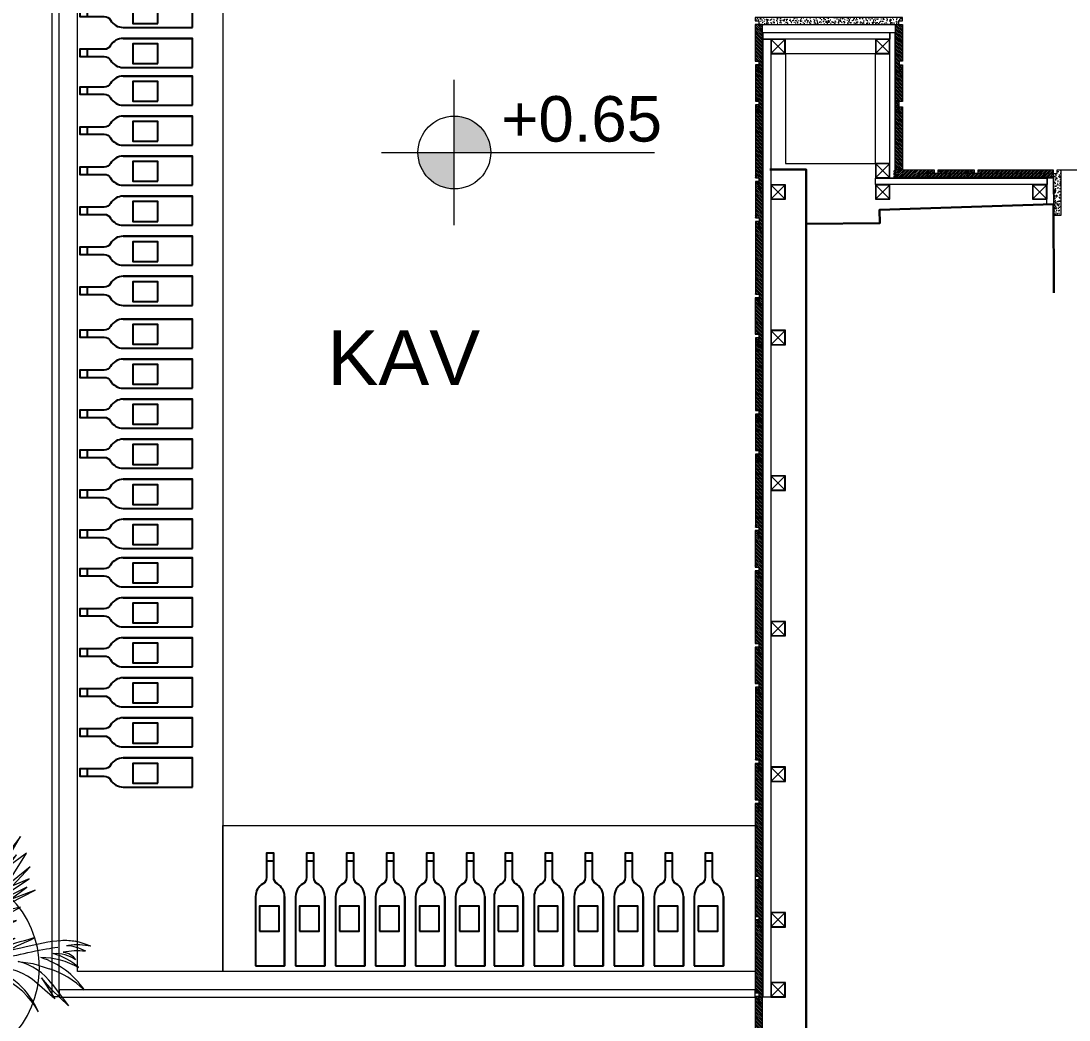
# Model space of a CAD drawing. Header units: centimetres. Extents: x 5488 to 20269, y -31398 to -19684.
# Drawn here: x 7391.8 to 7679.9, y -24615.8 to -24341.2 of the extents above; entities that cross this region are included whole.
import ezdxf
from ezdxf.enums import TextEntityAlignment as Align

# ---------------------------------------------------------------- set-up
doc = ezdxf.new("R2010")
doc.units = ezdxf.units.CM
doc.set_wipeout_variables(frame=1)
doc.linetypes.add('HIDDEN', pattern=[9.525, 6.35, -3.175])
for name, color, linetype, lineweight in [('CRC_plan_kot', 4, 'Continuous', 20), ('CRC_plan_kot_isim', 3, 'Continuous', 20), ('xxx_Auto_DIMENSION_INTERIOR', 33, 'Continuous', 0), ('xxx_Auto_Duvar_Duvar Plan Kesit', 7, 'Continuous', 30), ('xxx_Auto_Element_Dograma Cam', 140, 'Continuous', 9), ('xxx_Auto_Kaplama_Ahşap', 34, 'Continuous', 0), ('xxx_Auto_Kaplama_Ahşap Tarama', 16, 'Continuous', 5), ('xxx_Auto_Kaplama_Mermer', 43, 'Continuous', 13), ('xxx_Auto_Kaplama_Siva Sap', 253, 'Continuous', 13), ('xxx_Auto_Konstruksiyon_Metal', 141, 'Continuous', 0), ('xxx_Auto_Tefris_Silik', 252, 'Continuous', 13), ('xxx_Auto_Tefris_Tefris', 32, 'Continuous', 15), ('xxx_Auto_Yardimci_Yazi', 7, 'Continuous', 9)]:
    doc.layers.add(name, color=color, linetype=linetype, lineweight=lineweight)
doc.layers.add('parke', color=21, linetype='Continuous')
doc.layers.add('wipeout', color=7, linetype='Continuous', true_color=0xffffff)
doc.layers.add('xxx_Auto_Kaplama_Mermer Tarama', color=7, linetype='Continuous', lineweight=0, true_color=0xadadad)
doc.layers.add('xxx_Auto_LANDSCAPE', color=7, linetype='Continuous', lineweight=0, true_color=0x496639)
doc.styles.add('a_Arial-50', font='arial.ttf', dxfattribs={"height": 0.125})
doc.styles.get("Standard").update_dxf_attribs({"font": 'arial.ttf'})

# ---------------------------------------------------------------- blocks, each defined once
blk = doc.blocks.new('level_50')
for points in [[(10, 0, 0.414214), (0, 10), (0, 0)], [(0, 0), (-10, 0, 0.414214), (0, -10)]]:
    blk.add_hatch(color=256).paths.add_polyline_path(points)
for p, q in [((0, 0), (0, 20)), ((-20, 0), (0, 0)), ((0, -20), (0, 0)), ((0, 0), (55, 0))]:
    blk.add_line(p, q)
blk.add_circle((0, 0), 10)
blk = doc.blocks.new('level')
blk.add_blockref('level_50', (0, 0))
at = {"layer": 'xxx_Auto_Yardimci_Yazi', "style": 'a_Arial-50'}
blk.add_attdef('LEVEL', text='', height=12.5, dxfattribs=at).set_placement((35, 3), align=Align.CENTER)
blk = doc.blocks.new('PLAN KOT')
at = {"layer": 'CRC_plan_kot'}
ref = blk.add_blockref('level', (-1213.43, 288.47), dxfattribs=at)
ref.add_attrib('LEVEL', '+0.65', dxfattribs={"layer": 'CRC_plan_kot_isim', "height": 12.5, "style": 'a_Arial-50'}).set_placement((-1178.43, 291.47), align=Align.CENTER)
blk = doc.blocks.new('palm_plan')
at = {"color": 0}
for p, q in [((-46.84, 87.45), (-62.2, 94.74)), ((-62.2, 94.74), (-52.98, 84)), ((-35.71, 74.41), (-52.98, 98.96)), ((-52.98, 98.96), (-46.84, 87.45)), ((-23.8, 73.26), (-39.93, 97.81)), ((-39.93, 97.81), (-36.47, 80.55)), ((-22.27, 78.25), (-29.56, 95.89)), ((-29.56, 95.89), (-23.8, 73.26)), ((-52.98, 84), (-70.26, 86.69)), ((-70.26, 86.69), (-48.38, 79.78)), ((-36.47, 80.55), (-41.85, 90.52)), ((-41.85, 90.52), (-35.71, 74.41)), ((-21.88, 91.67), (-22.27, 78.25)), ((-16.13, 54.85), (-21.88, 91.67)), ((-13.82, 72.11), (-16.89, 87.45)), ((-16.89, 87.45), (-16.13, 54.85)), ((-12.29, 92.06), (-13.82, 72.11)), ((-11.52, 71.73), (-12.29, 92.06)), ((-48.38, 79.78), (-41.85, 74.79)), ((-36.86, 60.22), (-62.58, 77.1)), ((-62.58, 77.1), (-41.47, 57.53)), ((-35.71, 64.82), (-46.07, 75.56)), ((-46.07, 75.56), (-36.86, 60.22)), ((-41.85, 74.79), (-35.71, 64.82)), ((-10.37, 53.31), (-11.52, 71.73)), ((-5.38, 77.1), (-8.83, 60.6)), ((-3.07, 37.59), (-5.38, 77.1)), ((2.3, 70.19), (-1.15, 53.7)), ((2.3, 53.7), (2.3, 70.19)), ((36.16, 67.82), (44.9, 77.21)), ((-41.47, 57.53), (-64.12, 62.14)), ((-64.12, 62.14), (-49.14, 53.7)), ((-1.92, 65.97), (-3.07, 37.59)), ((-1.15, 53.7), (-1.92, 65.97)), ((30.3, 58.6), (36.16, 67.82)), ((-8.83, 60.6), (-10.37, 53.31)), ((-30.97, 42.55), (-66.37, 52.44)), ((-66.37, 52.44), (-42.77, 48.25)), ((-42.77, 48.25), (-54.95, 53.58)), ((-54.95, 53.58), (-46.58, 53.2)), ((-46.58, 53.2), (-50, 53.96)), ((5.38, 34.9), (2.3, 53.7)), ((-29.07, 40.27), (-58.37, 45.97)), ((-58.37, 45.97), (-30.97, 42.55)), ((-27.93, 38.75), (-50, 41.03)), ((-50, 41.03), (-29.07, 40.27)), ((-89.18, 34.03), (-98.39, 35.56)), ((-98.39, 35.56), (-83.04, 29.43)), ((-72.29, 25.59), (-89.18, 34.03)), ((-48.49, 14.09), (-69.22, 33.26)), ((-69.22, 33.26), (-58.47, 18.69)), ((-18.55, 31.73), (-49.26, 31.73)), ((-49.26, 31.73), (-17.01, 28.66)), ((-35.92, 38.37), (-22.6, 36.85)), ((-35.44, 37.1), (-18.55, 31.73)), ((-22.6, 36.85), (-27.93, 38.75)), ((13.05, 18.41), (5.38, 34.9)), ((-80.73, 22.52), (-102.23, 28.66)), ((-102.23, 28.66), (-93.02, 21.76)), ((-77.66, 24.82), (-88.41, 28.66)), ((-88.41, 28.66), (-80.73, 22.52)), ((-83.04, 29.43), (-77.66, 24.82)), ((-58.47, 18.69), (-72.29, 25.59)), ((-17.01, 28.66), (-40.81, 26.36)), ((-40.81, 26.36), (-18.36, 17.24)), ((-106.07, 19.45), (-116.82, 7.18)), ((-116.82, 7.18), (-105.3, 15.62)), ((-112.21, 5.65), (-89.95, 17.92)), ((-96.86, 16.39), (-112.21, 5.65)), ((-93.02, 21.76), (-111.44, 19.45)), ((-111.44, 19.45), (-106.07, 19.45)), ((-105.3, 15.62), (-96.86, 16.39)), ((-81.5, 17.15), (-100.69, 4.88)), ((-89.95, 17.92), (-97.62, 11.78)), ((-97.62, 11.78), (-81.5, 17.15)), ((-35.44, 10.25), (-53.09, 22.52)), ((-53.09, 22.52), (-48.49, 14.09)), ((-26.99, 5.65), (-37.74, 18.69)), ((-37.74, 18.69), (-35.44, 10.25)), ((-100.69, 4.88), (-86.11, 12.55)), ((-65.38, 13.32), (-86.88, 4.88)), ((-86.88, 4.88), (-71.52, 7.95)), ((-86.11, 12.55), (-73.06, 14.85)), ((-56.17, 8.72), (-73.82, 6.42)), ((-73.06, 14.85), (-65.38, 13.32)), ((-71.52, 7.95), (-56.17, 8.72)), ((-17.78, 4.11), (-30.83, 14.85)), ((-30.83, 14.85), (-26.99, 5.65)), ((-80.73, 0.28), (-96.86, -6.62)), ((-73.82, 6.42), (-93.78, -1.25)), ((-93.78, -1.25), (-79.97, 3.35)), ((-63.84, 3.35), (-80.73, 0.28)), ((-79.97, 3.35), (-66.91, 4.11)), ((-66.91, 4.11), (-51.56, 5.65)), ((-42.35, 4.11), (-63.84, 3.35)), ((-51.56, 5.65), (-42.35, 4.11)), ((-96.86, -6.62), (-73.82, -2.79)), ((-50.79, -4.32), (-74.59, -8.16)), ((-74.59, -8.16), (-46.95, -7.39)), ((-73.82, -2.79), (-46.95, -1.25)), ((-29.29, -3.56), (-50.79, -4.32)), ((-46.95, -1.25), (-29.29, -3.56)), ((-46.95, -7.39), (-33.9, -11.23)), ((-27.71, -13.75), (-57.7, -16.59)), ((-33.9, -11.23), (-27.71, -13.75)), ((29.25, -13.53), (45.37, -18.59)), ((29.25, -13.53), (40.16, -14.9)), ((40.16, -14.9), (35.5, -12.77)), ((35.5, -12.77), (62.01, -21.59)), ((-44.65, -17.36), (-78.43, -18.13)), ((-78.43, -18.13), (-53.09, -21.2)), ((-53.09, -21.2), (-76.13, -21.2)), ((-76.13, -21.2), (-68.45, -25.03)), ((-59.24, -35), (-46.18, -21.96)), ((-57.7, -16.59), (-44.65, -17.36)), ((-46.18, -21.96), (-54.63, -31.17)), ((-53.86, -35), (-36.2, -20.43)), ((-31.6, -18.9), (-40.04, -26.57)), ((-36.2, -20.43), (-31.6, -18.9)), ((-30.11, -27.61), (-12.86, -19.5)), ((45.37, -18.59), (35.57, -20.41)), ((35.57, -20.41), (52.36, -22.28)), ((52.36, -22.28), (44.04, -24.96)), ((62.01, -21.59), (53.08, -16.94)), ((53.08, -16.94), (79.49, -27.71)), ((79.49, -27.71), (70.84, -20.24)), ((70.84, -20.24), (93.51, -34.47)), ((129.23, -23.51), (107.01, -21.95)), ((-80.73, -29.63), (-102.23, -29.63)), ((-102.23, -29.63), (-89.18, -31.93)), ((-76.13, -28.1), (-90.71, -25.03)), ((-90.71, -25.03), (-80.73, -29.63)), ((-68.45, -25.03), (-82.27, -23.5)), ((-82.27, -23.5), (-76.13, -28.1)), ((-75.36, -44.21), (-67.68, -28.1)), ((-60, -25.8), (-70.75, -55.71)), ((-67.68, -28.1), (-60, -25.8)), ((-60, -31.17), (-52.33, -25.03)), ((-52.33, -25.03), (-59.24, -35)), ((-40.04, -26.57), (-44.65, -37.3)), ((-44.65, -37.3), (-30.11, -27.61)), ((25.22, -35.42), (20.93, -26.32)), ((40.7, -40.9), (29.12, -27.37)), ((29.12, -27.37), (40.23, -45.79)), ((44.04, -24.96), (63.97, -33.04)), ((93.51, -34.47), (82.18, -27.35)), ((93.51, -34.47), (87.39, -26.64)), ((87.39, -26.64), (109.62, -33.92)), ((109.62, -33.92), (102.15, -28.72)), ((102.15, -28.72), (126.11, -29.76)), ((116.39, -26.98), (129.23, -23.51)), ((126.11, -29.76), (116.39, -26.98)), ((-89.18, -31.93), (-105.3, -35)), ((-105.3, -35), (-86.88, -35)), ((-86.88, -35), (-103.77, -39.6)), ((-91.48, -44.21), (-82.27, -36.54)), ((-90.71, -54.94), (-73.06, -32.7)), ((-82.27, -36.54), (-90.71, -54.94)), ((-73.06, -32.7), (-75.36, -44.21)), ((-70.75, -55.71), (-60, -31.17)), ((-54.63, -31.17), (-62.31, -45.74)), ((-62.31, -45.74), (-53.86, -35)), ((33.49, -43.95), (25.22, -35.42)), ((49, -40.98), (42.68, -34.1)), ((42.68, -34.1), (53.79, -52.52)), ((63.97, -33.04), (54.38, -33.8)), ((54.38, -33.8), (81.77, -40.67)), ((-93.02, -40.37), (-106.07, -51.11)), ((-106.07, -51.11), (-97.62, -44.21)), ((-103.77, -39.6), (-93.02, -40.37)), ((-97.62, -44.21), (-101.46, -59.55)), ((-101.46, -59.55), (-91.48, -44.21)), ((50.03, -67.81), (33.49, -43.95)), ((40.23, -45.79), (50.03, -67.81)), ((54.11, -64.23), (40.7, -40.9)), ((56.11, -54.67), (49, -40.98)), ((61.84, -56.44), (54.09, -43.16)), ((54.09, -43.16), (61.81, -59.2)), ((81.77, -40.67), (63.69, -39.64)), ((63.69, -39.64), (77.03, -47.43)), ((53.79, -52.52), (60.45, -68.34)), ((62.98, -48.36), (67.67, -70.97)), ((77.03, -47.43), (93.33, -56.96)), ((86.12, -54.34), (79.33, -52.35)), ((79.33, -52.35), (88.41, -59.26)), ((-21.11, -57.48), (-24, -68.02)), ((62.6, -66.02), (56.11, -54.67)), ((61.81, -59.2), (66.31, -80.11)), ((67.67, -70.97), (61.84, -56.44)), ((79.32, -76.19), (75, -59.76)), ((75, -59.76), (75.22, -82.54)), ((88.41, -59.26), (79.08, -56.18)), ((79.08, -56.18), (95.97, -70.83)), ((99.65, -63.84), (86.12, -54.34)), ((93.33, -56.96), (99.65, -63.84)), ((-24, -68.02), (-25.08, -80.8)), ((63.49, -85.62), (54.11, -64.23)), ((60.45, -68.34), (63.49, -85.62)), ((66.31, -80.11), (62.6, -66.02)), ((80.26, -66.41), (79.32, -76.19)), ((82.16, -91.76), (80.26, -66.41)), ((95.97, -70.83), (85.15, -66.89)), ((85.15, -66.89), (93.3, -83.57)), ((82.76, -73.04), (82.16, -91.76)), ((86.73, -80.53), (82.76, -73.04)), ((95.03, -95.31), (86.73, -80.53)), ((93.3, -83.57), (90.36, -79.07)), ((90.36, -79.07), (95.03, -95.31))]:
    blk.add_line(p, q, dxfattribs=at)
for points in [[(56.14, 74.49), (75.63, 78.86), (59.72, 72.5), (48.59, 69.33), (66.88, 71.71), (46.6, 62.55)], [(-15.51, -87.3), (-5.65, -104.67), (-11.63, -88.62), (-16.76, -78.24), (-6.23, -93.38), (-13.08, -72.21)]]:
    blk.add_lwpolyline(points, dxfattribs=at)
for centre, radius, start, end in [((99.17, 53.3), 81.81, 133.81944, 142.41499), ((82.98, 82.64), 50.1, 143.6631, 162.87038), ((64.92, 79.92), 34.25, 126.95285, 151.86942), ((90.53, 79.14), 53.98, 149.04253, 166.44838), ((85.76, 51.52), 56.24, 125.181, 155.21391), ((80.37, 33.28), 61.93, 99.57062, 137.52091), ((69.12, 57.69), 42.79, 111.98001, 140.92778), ((59.95, 75.91), 25.52, 120.68228, 159.65167), ((49.47, 85.09), 13.11, 100.6314, 149.19483), ((92.71, 33.32), 65.05, 110.59419, 137.49724), ((64.52, 31.9), 43.41, 101.12715, 142.03804), ((69.91, 20.84), 47.78, 119.2037, 159.35603), ((73.53, 0.03), 56.68, 93.0923, 169.43104), ((68.76, -2.86), 59.51, 88.35274, 137.05741), ((75.71, -19.74), 64.86, 117.24824, 152.69594), ((85.89, -24.6), 66.7, 117.57029, 159.02957), ((77.24, -30.93), 69.13, 108.74819, 132.00795), ((71.95, 0.37), 45.64, 124.63013, 152.18172), ((75.42, -36.07), 62.46, 106.29112, 146.55726), ((89.12, -20.29), 54.1, 125.24331, 156.33285), ((77.98, -118.6), 124.94, 80.11436, 108.49853), ((90.77, -108.29), 112.52, 85.42798, 116.71611), ((51.32, -50.14), 56.68, 142.79498, 219.13373), ((67.42, -38.46), 64.86, 159.53008, 194.97778), ((72.58, -45.48), 60.92, 158.59015, 193.41286), ((103.98, -38.38), 89.4, 170.25724, 202.88355), ((97.56, -54.6), 78.17, 162.32522, 193.71765), ((50, -49.19), 45.64, 160.04431, 187.5959), ((76.73, -32.07), 69.13, 180.21807, 203.47783), ((33.47, -61.44), 47.78, 152.87, 193.02233), ((50.25, -44.67), 59.51, 175.16861, 223.87329), ((21.66, -64.88), 43.41, 170.18799, 211.09887), ((21.4, -93.79), 56.24, 157.01211, 187.04502), ((54.53, -75.84), 85, 177.29514, 209.19575), ((-14, -91.07), 25.52, 152.57436, 191.54374), ((5.65, -85.62), 42.79, 171.29824, 200.24601), ((62.27, -86.14), 87.67, 176.46895, 200.82085), ((-1.59, -113.58), 52.23, 149.5519, 178.13356), ((200.52, -129.14), 254.9, 171.27038, 176.11868), ((2.24, -101.23), 50.49, 162.36513, 184.77305), ((-5.72, -110.21), 42.63, 144.61489, 173.56583), ((-27.84, -89.48), 13.11, 163.0312, 211.59462)]:
    blk.add_arc(centre, radius, start, end, dxfattribs=at)
for points in [[(12.54, 18.56), (11.25, 47.52), (13.83, 63.6), (13.83, 42.37), (19.63, 77.12), (19.63, 57.81), (29.29, 93.85), (34.44, 103.5)], [(0, 0), (-12.02, 33.89), (-30.06, 66.92), (-46.37, 85.36)], [(7.87, 1.31), (18.64, 33.22), (25.57, 59.75), (30.57, 81.66), (32.88, 89.74)], [(-12.4, -3.56), (-63.08, 16.39), (-82.27, 19.45), (-106.07, 17.92)], [(-17.78, 4.11), (-22.26, 12.87), (-31.96, 20.07), (-37.05, 21.73), (-25.27, 19.36), (-18.36, 17.24)], [(40.19, -7.78), (65.46, -5.69), (81.71, -4.5), (61.04, -9.39), (96.2, -7.03), (77.41, -11.47), (114.7, -12.58), (129.93, -18.14)], [(-8.57, -13.53), (-60.77, -24.26), (-91.48, -39.6), (-102.23, -48.04)], [(19.89, -13.23), (64.29, -44.75), (77.35, -59.14), (89.08, -79.91)], [(-11.67, -17.51), (-25.7, -35.93), (-35.89, -48.65), (-20.16, -34.38), (-42, -62.03), (-27.7, -49.05), (-47.89, -80.43), (-51.58, -90.73)], [(107.01, -21.95), (113.96, -17.96), (129.93, -18.14)], [(62.98, -48.36), (67.38, -55.92), (72.6, -68.22), (75.22, -82.54)]]:
    blk.add_spline(points, degree=3, dxfattribs=at)
blk = doc.blocks.new('A$C21533CF2')
blk.add_wipeout([(74.13, 39.49), (75.2, 40.42), (76.21, 41.4), (77.18, 42.44), (78.09, 43.52), (78.94, 44.65), (79.73, 45.82), (80.45, 47.03), (81.12, 48.28), (81.71, 49.57), (82.24, 50.88), (82.7, 52.21), (83.09, 53.57), (83.41, 54.95), (83.65, 56.34), (83.82, 57.75), (83.92, 59.16), (83.94, 60.57), (83.89, 61.99), (83.77, 63.39), (83.57, 64.79), (83.3, 66.18), (82.96, 67.55), (82.54, 68.91), (82.06, 70.23), (81.5, 71.54), (80.88, 72.81), (80.2, 74.04), (79.45, 75.24), (78.63, 76.4), (77.76, 77.51), (76.83, 78.58), (75.85, 79.6), (74.82, 80.56), (73.73, 81.47), (72.6, 82.32), (71.43, 83.11), (70.22, 83.83), (68.97, 84.5), (67.69, 85.09), (66.37, 85.62), (65.04, 86.08), (63.68, 86.47), (62.3, 86.79), (60.91, 87.03), (59.5, 87.2), (58.09, 87.3), (56.68, 87.32), (55.27, 87.27), (53.86, 87.15), (52.46, 86.95), (51.07, 86.68), (49.7, 86.34), (48.35, 85.92), (47.02, 85.44), (45.72, 84.89), (44.45, 84.26), (43.21, 83.58), (42.01, 82.83), (40.85, 82.02), (39.74, 81.14), (38.67, 80.22), (37.66, 79.23), (36.69, 78.2), (35.78, 77.11), (34.93, 75.98), (34.14, 74.81), (33.42, 73.6), (32.75, 72.35), (32.16, 71.07), (31.63, 69.76), (31.17, 68.42), (30.78, 67.06), (30.46, 65.68), (30.22, 64.29), (30.05, 62.89), (29.95, 61.47), (29.93, 60.06), (29.98, 58.65), (30.1, 57.24), (30.3, 55.84), (30.57, 54.45), (30.91, 53.08), (31.33, 51.73), (31.81, 50.4), (32.37, 49.1), (32.99, 47.83), (33.67, 46.59), (34.42, 45.39), (35.24, 44.23), (36.11, 43.12), (37.04, 42.05), (38.02, 41.04), (39.05, 40.07), (40.14, 39.17), (41.27, 38.32), (42.44, 37.53), (43.65, 36.8), (44.9, 36.14), (46.18, 35.54), (47.5, 35.01), (48.83, 34.55), (50.19, 34.16), (51.57, 33.85), (52.96, 33.6), (54.37, 33.43), (55.78, 33.33), (57.19, 33.31), (58.6, 33.36), (60.01, 33.48), (61.41, 33.68), (62.8, 33.95), (64.17, 34.3), (65.52, 34.71), (66.85, 35.19), (68.15, 35.75), (69.42, 36.37), (70.66, 37.06), (71.86, 37.81), (73.02, 38.62)]).dxf.layer = 'wipeout'
at = {"layer": 'xxx_Auto_Tefris_Tefris'}
blk.add_circle((56.93, 60.32), 27, dxfattribs=at)
at = {"layer": 'xxx_Auto_LANDSCAPE', "xscale": -0.364783083416274, "yscale": 0.364783083416274, "zscale": 0.3647830834162722, "rotation": 328.9633282841189}
blk.add_blockref('palm_plan', (59.41, 57.23), dxfattribs=at)
blk = doc.blocks.new('A$C58e97340')
at = {"layer": 'parke', "ltscale": 15}
for p, q in [((-1, -28.87), (1, -28.87)), ((10, -28.87), (12, -28.87)), ((21, -28.87), (23, -28.87)), ((32, -28.87), (34, -28.87)), ((43, -28.87), (45, -28.87)), ((54, -28.87), (56, -28.87))]:
    blk.add_line(p, q, dxfattribs=at)
for points in [[(-4, 0), (4, 0), (4, -19.06), (4, 0), (4, -19.06, -0.267949), (2, -22.53, 0.267949), (1, -24.26), (1, -31), (-1, -31), (-1, -24.26, 0.267949), (-2, -22.53, -0.267949), (-4, -19.06)], [(7, 0), (15, 0), (15, -19.06), (15, 0), (15, -19.06, -0.267949), (13, -22.53, 0.267949), (12, -24.26), (12, -31), (10, -31), (10, -24.26, 0.267949), (9, -22.53, -0.267949), (7, -19.06)], [(18, 0), (26, 0), (26, -19.06), (26, 0), (26, -19.06, -0.267949), (24, -22.53, 0.267949), (23, -24.26), (23, -31), (21, -31), (21, -24.26, 0.267949), (20, -22.53, -0.267949), (18, -19.06)], [(29, 0), (37, 0), (37, -19.06), (37, 0), (37, -19.06, -0.267949), (35, -22.53, 0.267949), (34, -24.26), (34, -31), (32, -31), (32, -24.26, 0.267949), (31, -22.53, -0.267949), (29, -19.06)], [(40, 0), (48, 0), (48, -19.06), (48, 0), (48, -19.06, -0.267949), (46, -22.53, 0.267949), (45, -24.26), (45, -31), (43, -31), (43, -24.26, 0.267949), (42, -22.53, -0.267949), (40, -19.06)], [(51, 0), (59, 0), (59, -19.06), (59, 0), (59, -19.06, -0.267949), (57, -22.53, 0.267949), (56, -24.26), (56, -31), (54, -31), (54, -24.26, 0.267949), (53, -22.53, -0.267949), (51, -19.06)]]:
    blk.add_lwpolyline(points, format="xyb", close=True, dxfattribs=at)
for points in [[(-2.91, -9.53), (2.5, -9.53), (2.5, -16.45), (-2.91, -16.45)], [(8.09, -9.53), (13.5, -9.53), (13.5, -16.45), (8.09, -16.45)], [(19.09, -9.53), (24.5, -9.53), (24.5, -16.45), (19.09, -16.45)], [(30.09, -9.53), (35.5, -9.53), (35.5, -16.45), (30.09, -16.45)], [(41.09, -9.53), (46.5, -9.53), (46.5, -16.45), (41.09, -16.45)], [(52.09, -9.53), (57.5, -9.53), (57.5, -16.45), (52.09, -16.45)]]:
    blk.add_lwpolyline(points, close=True, dxfattribs=at)
blk = doc.blocks.new('A$Cb3d25d0a')
at = {"layer": 'xxx_Auto_Konstruksiyon_Metal', "lineweight": 20}
h = blk.add_hatch(color=256, dxfattribs=at)
h.dxf.hatch_style = 1
h.paths.add_polyline_path([(2, 2), (2, -2), (-2, -2), (-2, 2)])
h.paths.add_polyline_path([(1.88, 1.88), (-1.88, 1.88), (-1.88, -1.88), (1.88, -1.88)], flags=16)
for points in [[(2, -2), (2, 2), (-2, 2), (-2, -2)], [(1.88, -1.88), (1.88, 1.88), (-1.88, 1.88), (-1.88, -1.88)]]:
    blk.add_lwpolyline(points, close=True, dxfattribs=at)
for points in [[(1.88, -1.88), (-1.88, 1.88)], [(1.88, 1.88), (-1.88, -1.88)]]:
    blk.add_lwpolyline(points, dxfattribs=at)
blk = doc.blocks.new('*U111')
at = {"layer": 'xxx_Auto_Konstruksiyon_Metal', "color": 0, "rotation": 180}
blk.add_blockref('A$Cb3d25d0a', (0, 0), dxfattribs=at)
blk = doc.blocks.new('*U112')
at = {"layer": 'xxx_Auto_Kaplama_Ahşap', "color": 0, "linetype": 'ByBlock', "lineweight": -2, "transparency": 16777216}
blk.add_blockref('*U111', (0, 0), dxfattribs=at)
blk = doc.blocks.new('*U113')
at = {"layer": 'xxx_Auto_Konstruksiyon_Metal', "color": 0, "rotation": 180}
blk.add_blockref('A$Cb3d25d0a', (0, 0), dxfattribs=at)
blk = doc.blocks.new('*U114')
at = {"layer": 'xxx_Auto_Kaplama_Ahşap', "color": 0, "linetype": 'ByBlock', "lineweight": -2, "transparency": 16777216}
blk.add_blockref('*U113', (0, 0), dxfattribs=at)
blk = doc.blocks.new('*U115')
at = {"layer": 'xxx_Auto_Konstruksiyon_Metal', "color": 0, "rotation": 180}
blk.add_blockref('A$Cb3d25d0a', (0, 0), dxfattribs=at)
blk = doc.blocks.new('*U116')
at = {"layer": 'xxx_Auto_Kaplama_Ahşap', "color": 0, "linetype": 'ByBlock', "lineweight": -2, "transparency": 16777216}
blk.add_blockref('*U115', (0, 0), dxfattribs=at)
blk = doc.blocks.new('*U117')
at = {"layer": 'xxx_Auto_Konstruksiyon_Metal', "color": 0, "rotation": 180}
blk.add_blockref('A$Cb3d25d0a', (0, 0), dxfattribs=at)
blk = doc.blocks.new('*U118')
at = {"layer": 'xxx_Auto_Kaplama_Ahşap', "color": 0, "linetype": 'ByBlock', "lineweight": -2, "transparency": 16777216}
blk.add_blockref('*U117', (0, 0), dxfattribs=at)

msp = doc.modelspace()

# ---------------------------------------------------------------- hatches: boundary and pattern name
at = {"layer": 'xxx_Auto_Kaplama_Ahşap Tarama', "true_color": 0xcba65d}
h = msp.add_hatch(dxfattribs=at)
h.set_pattern_fill('JIS_WOOD', color=43, scale=0.5, angle=90)
h.set_pattern_definition([(135, (-15087.38923, -30338.10454), (-0.2499999996, -0.2499999996), [])])
h.paths.add_polyline_path([(7594.64, -24352.3), (7594.64, -24355.3), (7595.64, -24355.3), (7595.64, -24354.98), (7595.63, -24342.23), (7593.63, -24342.23), (7593.64, -24352.3)])
h = msp.add_hatch(dxfattribs=at)
h.set_pattern_fill('JIS_WOOD', color=43, scale=0.5, angle=90)
h.set_pattern_definition([(135, (-15048.89094, -30338.13014), (-0.2499999996, -0.2499999996), [])])
h.paths.add_polyline_path([(7633.14, -24352.32), (7633.14, -24355.32), (7632.14, -24355.32), (7632.14, -24355.01), (7632.16, -24342.23), (7634.11, -24342.23), (7634.14, -24352.32)])
h = msp.add_hatch(dxfattribs=at)
h.set_pattern_fill('JIS_WOOD', color=43, scale=0.5, angle=90)
h.set_pattern_definition([(135, (-15087.50773, -30349.1021), (-0.2499999996, -0.2499999996), [])])
h.paths.add_polyline_path([(7594.65, -24363.3), (7594.65, -24366.3), (7595.65, -24366.3), (7595.65, -24365.98), (7595.65, -24355.3), (7594.55, -24355.3), (7594.55, -24353.3), (7593.65, -24353.3), (7593.65, -24363.3)])
h = msp.add_hatch(dxfattribs=at)
h.set_pattern_fill('JIS_WOOD', color=43, scale=0.5, angle=90)
h.set_pattern_definition([(135, (-15049.00944, -30349.1277), (-0.2499999996, -0.2499999996), [])])
h.paths.add_polyline_path([(7633.13, -24363.32), (7633.13, -24366.32), (7632.13, -24366.32), (7632.13, -24366), (7632.13, -24355.32), (7633.23, -24355.32), (7633.23, -24353.32), (7634.13, -24353.32), (7634.13, -24363.32)])
h = msp.add_hatch(dxfattribs=at)
h.set_pattern_fill('JIS_WOOD', color=43, scale=0.5, angle=90)
h.set_pattern_definition([(135, (-15087.48605, -30328.1025), (-0.2499999996, -0.2499999996), [])])
h.paths.add_polyline_path([(7594.65, -24384.3), (7594.65, -24387.3), (7595.65, -24387.3), (7595.65, -24386.98), (7595.65, -24366.3), (7594.55, -24366.3), (7594.55, -24364.3), (7593.65, -24364.3), (7593.65, -24384.3)])
h = msp.add_hatch(dxfattribs=at)
h.set_pattern_fill('JIS_WOOD', color=43, scale=0.5, angle=90)
h.set_pattern_definition([(135, (-15049.00966, -30393.89608), (-0.2499999996, -0.2499999996), [])])
h.paths.add_polyline_path([(7633.13, -24366.32), (7633.13, -24364.82), (7634.13, -24364.82), (7634.13, -24382.17), (7632.13, -24382.17), (7632.13, -24366.32)])
h = msp.add_hatch(dxfattribs=at)
h.set_pattern_fill('JIS_WOOD', color=43, scale=0.5)
h.set_pattern_definition([(45, (1538.16006, -1697.05817), (-0.2499999996, 0.2499999996), [])])
h.paths.add_polyline_path([(7631.6, -24384.17), (7640.85, -24384.19), (7640.85, -24383.09), (7642.85, -24383.09), (7642.85, -24382.19), (7631.6, -24382.17)])
h = msp.add_hatch(dxfattribs=at)
h.set_pattern_fill('JIS_WOOD', color=43, scale=0.5, angle=180)
h.set_pattern_definition([(225, (13671.4232, -47063.32308), (0.2499999996, -0.2499999996), [])])
h.paths.add_polyline_path([(7643.85, -24383.19), (7640.85, -24383.19), (7640.85, -24384.19), (7641.17, -24384.19), (7651.85, -24384.19), (7651.85, -24383.09), (7653.85, -24383.09), (7653.85, -24382.19), (7643.85, -24382.19)])
h = msp.add_hatch(dxfattribs=at)
h.set_pattern_fill('JIS_WOOD', color=43, scale=0.5, angle=180)
h.set_pattern_definition([(225, (13682.42074, -47063.3484), (0.2499999996, -0.2499999996), [])])
h.paths.add_polyline_path([(7654.85, -24383.19), (7651.85, -24383.19), (7651.85, -24384.19), (7652.17, -24384.19), (7675.6, -24384.19), (7675.6, -24382.19), (7654.85, -24382.19)])
h = msp.add_hatch(dxfattribs=at)
h.set_pattern_fill('JIS_WOOD', color=43, scale=0.5, angle=90)
h.set_pattern_definition([(135, (-15087.46543, -30445.0935), (-0.2499999996, -0.2499999996), [])])
h.paths.add_polyline_path([(7594.67, -24395.29), (7594.67, -24398.29), (7595.67, -24398.29), (7595.67, -24397.97), (7595.67, -24387.3), (7594.57, -24387.3), (7594.57, -24385.3), (7593.67, -24385.3), (7593.67, -24395.29)])
h = msp.add_hatch(dxfattribs=at)
h.set_pattern_fill('JIS_WOOD', color=43, scale=0.5, angle=90)
h.set_pattern_definition([(135, (-15087.46425, -30424.0939), (-0.2499999996, -0.2499999996), [])])
h.paths.add_polyline_path([(7594.67, -24416.29), (7594.67, -24419.29), (7595.67, -24419.29), (7595.67, -24418.97), (7595.67, -24398.29), (7594.57, -24398.29), (7594.57, -24396.29), (7593.67, -24396.29), (7593.67, -24416.29)])
h = msp.add_hatch(dxfattribs=at)
h.set_pattern_fill('JIS_WOOD', color=43, scale=0.5, angle=90)
h.set_pattern_definition([(135, (-15087.48723, -30413.09637), (-0.2499999996, -0.2499999996), [])])
h.paths.add_polyline_path([(7594.65, -24427.29), (7594.65, -24430.29), (7595.65, -24430.29), (7595.65, -24429.97), (7595.65, -24419.29), (7594.55, -24419.29), (7594.55, -24417.29), (7593.64, -24417.29), (7593.64, -24427.29)])
h = msp.add_hatch(dxfattribs=at)
h.set_pattern_fill('JIS_WOOD', color=43, scale=0.5, angle=90)
h.set_pattern_definition([(135, (-15087.48605, -30392.0968), (-0.2499999996, -0.2499999996), [])])
h.paths.add_polyline_path([(7594.65, -24448.29), (7594.65, -24451.29), (7595.65, -24451.29), (7595.65, -24450.97), (7595.65, -24430.29), (7594.55, -24430.29), (7594.55, -24428.29), (7593.65, -24428.29), (7593.65, -24448.29)])
h = msp.add_hatch(dxfattribs=at)
h.set_pattern_fill('JIS_WOOD', color=43, scale=0.5, angle=90)
h.set_pattern_definition([(135, (-15087.48314, -30509.08777), (-0.2499999996, -0.2499999996), [])])
h.paths.add_polyline_path([(7594.65, -24459.29), (7594.65, -24462.29), (7595.65, -24462.29), (7595.65, -24461.97), (7595.65, -24451.29), (7594.55, -24451.29), (7594.55, -24449.29), (7593.65, -24449.29), (7593.65, -24459.29)])
h = msp.add_hatch(dxfattribs=at)
h.set_pattern_fill('JIS_WOOD', color=43, scale=0.5, angle=90)
h.set_pattern_definition([(135, (-15087.48196, -30488.08818), (-0.2499999996, -0.2499999996), [])])
h.paths.add_polyline_path([(7594.65, -24480.29), (7594.65, -24483.29), (7595.66, -24483.29), (7595.66, -24482.97), (7595.66, -24462.29), (7594.55, -24462.29), (7594.55, -24460.29), (7593.65, -24460.29), (7593.65, -24480.29)])
h = msp.add_hatch(dxfattribs=at)
h.set_pattern_fill('JIS_WOOD', color=43, scale=0.5, angle=90)
h.set_pattern_definition([(135, (-15087.50494, -30477.09064), (-0.2499999996, -0.2499999996), [])])
h.paths.add_polyline_path([(7594.63, -24491.29), (7594.63, -24494.29), (7595.63, -24494.29), (7595.63, -24493.97), (7595.63, -24483.29), (7594.53, -24483.29), (7594.53, -24481.29), (7593.63, -24481.29), (7593.63, -24491.29)])
h = msp.add_hatch(dxfattribs=at)
h.set_pattern_fill('JIS_WOOD', color=43, scale=0.5, angle=90)
h.set_pattern_definition([(135, (-15087.5083, -30456.09105), (-0.2499999996, -0.2499999996), [])])
h.paths.add_polyline_path([(7594.63, -24512.29), (7594.63, -24515.28), (7595.63, -24515.28), (7595.63, -24514.97), (7595.63, -24494.29), (7594.53, -24494.28), (7594.53, -24492.29), (7593.63, -24492.29), (7593.63, -24512.29)])
h = msp.add_hatch(dxfattribs=at)
h.set_pattern_fill('JIS_WOOD', color=43, scale=0.5, angle=90)
h.set_pattern_definition([(135, (-15087.48766, -30573.08203), (-0.2499999996, -0.2499999996), [])])
h.paths.add_polyline_path([(7594.65, -24523.28), (7594.65, -24526.28), (7595.65, -24526.28), (7595.65, -24525.96), (7595.65, -24515.28), (7594.55, -24515.28), (7594.55, -24513.28), (7593.64, -24513.28), (7593.64, -24523.28)])
h = msp.add_hatch(dxfattribs=at)
h.set_pattern_fill('JIS_WOOD', color=43, scale=0.5, angle=90)
h.set_pattern_definition([(135, (-15087.4865, -30552.08245), (-0.2499999996, -0.2499999996), [])])
h.paths.add_polyline_path([(7594.65, -24544.28), (7594.65, -24547.28), (7595.65, -24547.28), (7595.65, -24546.96), (7595.65, -24526.28), (7594.55, -24526.28), (7594.55, -24524.28), (7593.65, -24524.28), (7593.65, -24544.28)])
h = msp.add_hatch(dxfattribs=at)
h.set_pattern_fill('JIS_WOOD', color=43, scale=0.5, angle=90)
h.set_pattern_definition([(135, (-15087.50947, -30541.0849), (-0.2499999996, -0.2499999996), [])])
h.paths.add_polyline_path([(7594.62, -24555.28), (7594.62, -24558.28), (7595.63, -24558.28), (7595.63, -24557.96), (7595.63, -24547.28), (7594.52, -24547.28), (7594.52, -24545.28), (7593.62, -24545.28), (7593.62, -24555.28)])
h = msp.add_hatch(dxfattribs=at)
h.set_pattern_fill('JIS_WOOD', color=43, scale=0.5, angle=90)
h.set_pattern_definition([(135, (-15087.5083, -30520.08532), (-0.2499999996, -0.2499999996), [])])
h.paths.add_polyline_path([(7594.63, -24576.28), (7594.63, -24579.28), (7595.63, -24579.28), (7595.63, -24578.96), (7595.63, -24558.28), (7594.53, -24558.28), (7594.53, -24556.28), (7593.63, -24556.28), (7593.63, -24576.28)])
h = msp.add_hatch(dxfattribs=at)
h.set_pattern_fill('JIS_WOOD', color=43, scale=0.5, angle=90)
h.set_pattern_definition([(135, (-15087.50538, -30637.0763), (-0.2499999996, -0.2499999996), [])])
h.paths.add_polyline_path([(7594.63, -24587.28), (7594.63, -24590.28), (7595.63, -24590.28), (7595.63, -24589.96), (7595.63, -24579.28), (7594.53, -24579.28), (7594.53, -24577.28), (7593.63, -24577.28), (7593.63, -24587.28)])
h = msp.add_hatch(dxfattribs=at)
h.set_pattern_fill('JIS_WOOD', color=43, scale=0.5, angle=90)
h.set_pattern_definition([(135, (-15087.49845, -30552.08246), (-0.2499999996, -0.2499999996), [])])
h.paths.add_polyline_path([(7594.64, -24608.28), (7594.64, -24611.28), (7595.64, -24611.28), (7595.64, -24610.96), (7595.64, -24590.28), (7594.54, -24590.28), (7594.54, -24588.28), (7593.64, -24588.28), (7593.64, -24608.28)])
h = msp.add_hatch(dxfattribs=at)
h.set_pattern_fill('JIS_WOOD', color=43, scale=0.5, angle=90)
h.set_pattern_definition([(135, (-15087.49554, -30669.07345), (-0.2499999996, -0.2499999996), [])])
h.paths.add_polyline_path([(7594.64, -24619.27), (7594.64, -24622.27), (7595.64, -24622.27), (7595.64, -24621.95), (7595.64, -24611.28), (7594.54, -24611.28), (7594.54, -24609.28), (7593.64, -24609.28), (7593.64, -24619.27)])
at = {"layer": 'xxx_Auto_Kaplama_Mermer Tarama'}
h = msp.add_hatch(dxfattribs=at)
h.set_pattern_fill('AR-CONC', color=241, scale=0.01, angle=90)
h.set_pattern_definition([(140, (-15050.82, -30385.608), (0.15939086, 1.82184669), [0.1905, -2.0955]), (85, (-15050.82, -30385.608), (-1.91056845, -0.35243421), [0.1524, -1.67640584]), (190.451445, (-15050.8068, -30385.4561), (-1.75117752, 1.46941247), [0.16190009, -1.78090245]), (136.1842, (-15051.328, -30385.608), (0.42042328, 2.7107904), [0.28575, -3.14325]), (186.635558, (-15051.293, -30385.382), (-2.47426125, 2.37404134), [0.24285023, -2.67135608]), (81.184151, (-15051.328, -30385.608), (-2.47426125, 2.37404134), [0.22859967, -2.51459732]), (111, (-15051.201, -30385.354), (1.02265198, 1.51614391), [0.1905, -2.0955]), (56, (-15051.201, -30385.354), (-1.84187966, 0.61802028), [0.1524, -1.6764]), (161.451445, (-15051.1158, -30385.2276), (-0.81922769, 2.13416419), [0.16190009, -1.78089938]), (127.5, (-15050.82006, -30385.60796), (-0.845550389, 0.030886033), [0, -1.65608, 0, -1.7018, 0, -1.68275]), (97.5, (-15050.8201, -30385.608), (-1.001805748, 0.668196625), [0, -0.97028, 0, -1.61798, 0, -0.64135]), (57.5, (-15050.82006, -30386.1744), (0.05728744, 1.355905952), [0, -0.635, 0, -1.9812, 0, -2.6289]), (47.5, (-15050.82, -30386.4284), (-0.25426491, 1.481291814), [0, -0.8255, 0, -1.31572, 0, -1.8669])])
h.paths.add_polyline_path([(7594.62, -24342.23), (7632.11, -24342.23), (7633.11, -24342.23), (7633.11, -24341.23), (7634.11, -24341.23), (7634.11, -24340.23), (7593.62, -24340.23), (7593.62, -24341.23), (7594.62, -24341.23)])
h = msp.add_hatch(dxfattribs=at)
h.set_pattern_fill('AR-CONC', color=241, scale=0.01)
h.set_pattern_definition([(50, (1632.2275, -1749.4905), (1.82184669, -0.15939086), [0.1905, -2.0955]), (355, (1632.2275, -1749.4905), (-0.35243421, 1.91056845), [0.1524, -1.67640584]), (100.451445, (1632.3793, -1749.5038), (1.46941247, 1.75117752), [0.16190009, -1.78090245]), (46.1842, (1632.2275, -1748.9825), (2.7107904, -0.42042328), [0.28575, -3.14325]), (96.635558, (1632.4534, -1749.0175), (2.37404134, 2.47426125), [0.24285023, -2.67135608]), (351.184151, (1632.2275, -1748.9825), (2.37404134, 2.47426125), [0.22859967, -2.51459732]), (21, (1632.4815, -1749.1095), (1.51614391, -1.02265198), [0.1905, -2.0955]), (326, (1632.4815, -1749.1095), (0.61802028, 1.84187966), [0.1524, -1.6764]), (71.451445, (1632.6078, -1749.1947), (2.13416419, 0.81922769), [0.16190009, -1.78089938]), (37.5, (1632.2275, -1749.4905), (0.030886033, 0.845550389), [0, -1.65608, 0, -1.7018, 0, -1.68275]), (7.5, (1632.2275, -1749.4905), (0.668196625, 1.001805748), [0, -0.97028, 0, -1.61798, 0, -0.64135]), (327.5, (1631.6611, -1749.4905), (1.355905952, -0.05728744), [0, -0.635, 0, -1.9812, 0, -2.6289]), (317.5, (1631.4071, -1749.4905), (1.481291814, 0.25426491), [0, -0.8255, 0, -1.31572, 0, -1.8669])])
h.paths.add_polyline_path([(7677.61, -24382.17), (7676.61, -24382.17), (7676.61, -24383.17), (7675.61, -24383.17), (7675.61, -24384.17), (7675.74, -24394.71), (7677.61, -24394.71)])

# ---------------------------------------------------------------- linework, layer by layer
at = {"layer": 'xxx_Auto_Duvar_Duvar Plan Kesit'}
for points in [[(7597.62, -24382.04), (7607.6, -24382.04), (7607.6, -24628.96), (7596.65, -24628.96)], [(7675.67, -24415.95), (7675.61, -24391.6), (7627.74, -24393.15), (7627.86, -24396.81), (7607.6, -24397.02)]]:
    msp.add_lwpolyline(points, dxfattribs=at)
at = {"layer": 'xxx_Auto_Element_Dograma Cam'}
for points in [[(7400.29, -24609.31), (7402.29, -24609.31), (7402.29, -24270.01), (7400.29, -24270.01)], [(7402.29, -24609.47), (7593.62, -24609.47), (7593.62, -24607.47), (7402.29, -24607.47)]]:
    msp.add_lwpolyline(points, close=True, dxfattribs=at)
at = {"layer": 'xxx_Auto_Kaplama_Ahşap'}
for points in [[(7594.64, -24352.3), (7594.64, -24355.3), (7595.64, -24355.3), (7595.64, -24354.98), (7595.63, -24342.23), (7593.63, -24342.23), (7593.64, -24352.3)], [(7633.14, -24352.32), (7633.14, -24355.32), (7632.14, -24355.32), (7632.14, -24355.01), (7632.16, -24342.23), (7634.11, -24342.23), (7634.14, -24352.32)], [(7594.65, -24363.3), (7594.65, -24366.3), (7595.65, -24366.3), (7595.65, -24365.98), (7595.65, -24355.3), (7594.55, -24355.3), (7594.55, -24353.3), (7593.65, -24353.3), (7593.65, -24363.3)], [(7633.13, -24363.32), (7633.13, -24366.32), (7632.13, -24366.32), (7632.13, -24366), (7632.13, -24355.32), (7633.23, -24355.32), (7633.23, -24353.32), (7634.13, -24353.32), (7634.13, -24363.32)], [(7594.65, -24384.3), (7594.65, -24387.3), (7595.65, -24387.3), (7595.65, -24386.98), (7595.65, -24366.3), (7594.55, -24366.3), (7594.55, -24364.3), (7593.65, -24364.3), (7593.65, -24384.3)], [(7633.13, -24366.32), (7633.13, -24364.82), (7634.13, -24364.82), (7634.13, -24364.82), (7634.13, -24382.17), (7632.12, -24382.17), (7632.13, -24366.32)], [(7632.12, -24384.17), (7640.85, -24384.19), (7640.85, -24384.19), (7640.85, -24384.19), (7640.85, -24383.09), (7642.85, -24383.09), (7642.85, -24382.19), (7632.12, -24382.17)], [(7643.85, -24383.19), (7640.85, -24383.19), (7640.85, -24384.19), (7641.17, -24384.19), (7651.85, -24384.19), (7651.85, -24383.09), (7653.85, -24383.09), (7653.85, -24382.19), (7643.85, -24382.19)], [(7654.85, -24383.19), (7651.85, -24383.19), (7651.85, -24384.19), (7652.17, -24384.19), (7675.6, -24384.19), (7675.6, -24382.19), (7654.85, -24382.19)], [(7594.67, -24395.29), (7594.67, -24398.29), (7595.67, -24398.29), (7595.67, -24397.97), (7595.67, -24387.3), (7594.57, -24387.3), (7594.57, -24385.3), (7593.67, -24385.3), (7593.67, -24395.29)], [(7594.67, -24416.29), (7594.67, -24419.29), (7595.67, -24419.29), (7595.67, -24418.97), (7595.67, -24398.29), (7594.57, -24398.29), (7594.57, -24396.29), (7593.67, -24396.29), (7593.67, -24416.29)], [(7594.65, -24427.29), (7594.65, -24430.29), (7595.65, -24430.29), (7595.65, -24429.97), (7595.65, -24419.29), (7594.55, -24419.29), (7594.55, -24417.29), (7593.64, -24417.29), (7593.64, -24427.29)], [(7594.65, -24448.29), (7594.65, -24451.29), (7595.65, -24451.29), (7595.65, -24450.97), (7595.65, -24430.29), (7594.55, -24430.29), (7594.55, -24428.29), (7593.65, -24428.29), (7593.65, -24448.29)], [(7594.65, -24459.29), (7594.65, -24462.29), (7595.65, -24462.29), (7595.65, -24461.97), (7595.65, -24451.29), (7594.55, -24451.29), (7594.55, -24449.29), (7593.65, -24449.29), (7593.65, -24459.29)], [(7594.65, -24480.29), (7594.65, -24483.29), (7595.66, -24483.29), (7595.66, -24482.97), (7595.66, -24462.29), (7594.55, -24462.29), (7594.55, -24460.29), (7593.65, -24460.29), (7593.65, -24480.29)], [(7594.63, -24491.29), (7594.63, -24494.29), (7595.63, -24494.29), (7595.63, -24493.97), (7595.63, -24483.29), (7594.53, -24483.29), (7594.53, -24481.29), (7593.63, -24481.29), (7593.63, -24491.29)], [(7594.63, -24512.29), (7594.63, -24515.28), (7595.63, -24515.28), (7595.63, -24514.97), (7595.63, -24494.29), (7594.53, -24494.28), (7594.53, -24492.29), (7593.63, -24492.29), (7593.63, -24512.29)], [(7594.65, -24523.28), (7594.65, -24526.28), (7595.65, -24526.28), (7595.65, -24525.96), (7595.65, -24515.28), (7594.55, -24515.28), (7594.55, -24513.28), (7593.64, -24513.28), (7593.64, -24523.28)], [(7594.65, -24544.28), (7594.65, -24547.28), (7595.65, -24547.28), (7595.65, -24546.96), (7595.65, -24526.28), (7594.55, -24526.28), (7594.55, -24524.28), (7593.65, -24524.28), (7593.65, -24544.28)], [(7594.62, -24555.28), (7594.62, -24558.28), (7595.63, -24558.28), (7595.63, -24557.96), (7595.63, -24547.28), (7594.52, -24547.28), (7594.52, -24545.28), (7593.62, -24545.28), (7593.62, -24555.28)], [(7594.63, -24576.28), (7594.63, -24579.28), (7595.63, -24579.28), (7595.63, -24578.96), (7595.63, -24558.28), (7594.53, -24558.28), (7594.53, -24556.28), (7593.63, -24556.28), (7593.63, -24576.28)], [(7594.63, -24587.28), (7594.63, -24590.28), (7595.63, -24590.28), (7595.63, -24589.96), (7595.63, -24579.28), (7594.53, -24579.28), (7594.53, -24577.28), (7593.63, -24577.28), (7593.63, -24587.28)], [(7594.64, -24608.28), (7594.64, -24611.28), (7595.64, -24611.28), (7595.64, -24610.96), (7595.64, -24590.28), (7594.54, -24590.28), (7594.54, -24588.28), (7593.64, -24588.28), (7593.64, -24608.28)], [(7594.64, -24619.27), (7594.64, -24622.27), (7595.64, -24622.27), (7595.64, -24621.95), (7595.64, -24611.28), (7594.54, -24611.28), (7594.54, -24609.28), (7593.64, -24609.28), (7593.64, -24619.27)]]:
    msp.add_lwpolyline(points, close=True, dxfattribs=at)
at = {"layer": 'xxx_Auto_Kaplama_Mermer'}
for points in [[(7633.11, -24342.23), (7633.11, -24341.23), (7634.11, -24341.23), (7634.11, -24340.23), (7593.63, -24340.23), (7593.63, -24341.23), (7594.63, -24341.23), (7594.63, -24342.23)], [(7675.61, -24383.17), (7676.61, -24383.17), (7676.61, -24382.17), (7677.61, -24382.17), (7677.61, -24394.71), (7675.74, -24394.71)]]:
    msp.add_lwpolyline(points, close=True, dxfattribs=at)
at = {"layer": 'xxx_Auto_Kaplama_Siva Sap'}
for points in [[(7630.65, -24344.43), (7630.64, -24346.23), (7595.82, -24346.23), (7595.82, -24344.43)], [(7595.82, -24609.47), (7595.82, -24346.23), (7597.92, -24346.23), (7597.92, -24609.47)], [(7630.65, -24384.39), (7630.65, -24344.43), (7631.95, -24344.43), (7631.95, -24384.39)], [(7673.82, -24384.4), (7673.82, -24386.2), (7626.65, -24386.19), (7626.65, -24384.39)], [(7673.82, -24384.38), (7675.62, -24384.38), (7675.74, -24391.63), (7673.81, -24391.63)]]:
    msp.add_lwpolyline(points, close=True, dxfattribs=at)
at = {"layer": 'xxx_Auto_Konstruksiyon_Metal'}
for points in [[(7447.29, -24602.47), (7407.29, -24602.47), (7407.29, -24270.01), (7447.29, -24270.01)], [(7601.92, -24380.39), (7626.64, -24380.39), (7626.64, -24350.23), (7601.92, -24350.23)], [(7447.29, -24562.31), (7593.62, -24562.31), (7593.62, -24602.47), (7447.29, -24602.47)]]:
    msp.add_lwpolyline(points, close=True, dxfattribs=at)
at = {"layer": 'xxx_Auto_Tefris_Silik', "linetype": 'HIDDEN'}
msp.add_lwpolyline([(7677.61, -24382.17), (7751.23, -24382.17)], dxfattribs=at)

# ---------------------------------------------------------------- block references
at = {"layer": 'xxx_Auto_DIMENSION_INTERIOR'}
msp.add_blockref('PLAN KOT', (8724.34, -24665.85), dxfattribs=at)
at = {"layer": 'xxx_Auto_DIMENSION_INTERIOR', "xscale": -1}
for p, rotation in [((7438.95, -24350.01), 270), ((7438.95, -24415.38), 270), ((7438.95, -24482.16), 270), ((7460.27, -24600.9), 180), ((7525.86, -24600.9), 180)]:
    msp.add_blockref('A$C58e97340', p, dxfattribs=dict(at, rotation=rotation))
at = {"layer": 'xxx_Auto_Kaplama_Ahşap', "rotation": 270}
for name, p in [('*U118', (7599.92, -24348.23)), ('*U118', (7628.64, -24348.23)), ('*U114', (7628.65, -24382.39)), ('*U118', (7599.92, -24388.23)), ('*U116', (7628.64, -24388.19)), ('*U112', (7671.82, -24388.2)), ('*U118', (7599.92, -24428.23)), ('*U118', (7599.92, -24468.23)), ('*U118', (7599.92, -24508.23)), ('*U118', (7599.92, -24548.23)), ('*U118', (7599.92, -24588.23)), ('*U118', (7599.92, -24607.47))]:
    msp.add_blockref(name, p, dxfattribs=at)

# ---------------------------------------------------------------- texts
at = {"layer": 'xxx_Auto_Yardimci_Yazi', "insert": (7476.06, -24426.26), "char_height": 15, "attachment_point": 1}
msp.add_mtext_dynamic_manual_height_columns('KAV', width=143.2309, gutter_width=12.5, heights=[0], dxfattribs=at)

# ---------------------------------------------------------------- next in the draw order: block references
at = {"layer": 'xxx_Auto_Tefris_Tefris', "linetype": 'ByBlock', "xscale": -1.017866091454594, "yscale": 1.017866091454594, "zscale": 1.017866091454596, "rotation": 263.6633441428334}
msp.add_blockref('A$C21533CF2', (7301.96, -24652.23), dxfattribs=at)

# ---------------------------------------------------------------- next in the draw order: hatches: boundary and pattern name
at = {"layer": 'xxx_Auto_Kaplama_Ahşap Tarama'}
h = msp.add_hatch(dxfattribs=at)
h.set_pattern_fill('AR-CONC', color=256, scale=0.5)
h.set_pattern_definition([(50, (809.53, -3617.59), (91.09233, -7.96954), [9.525, -104.775]), (355, (809.53, -3617.59), (-17.6217, 95.52842), [7.62, -83.8203]), (100.45144, (817.12, -3618.255), (73.47062, 87.55888), [8.095, -89.04512]), (46.1842, (809.53, -3592.19), (135.5395, -21.02116), [14.2875, -157.1625]), (96.63556, (820.83, -3593.94), (118.70207, 123.71306), [12.1425, -133.5678]), (351.18415, (809.53, -3592.19), (118.70207, 123.71306), [11.43, -125.72987]), (21, (822.23, -3598.54), (75.8072, -51.1326), [9.525, -104.775]), (326, (822.23, -3598.54), (30.901, 92.09398), [7.62, -83.82]), (71.45144, (828.55, -3602.8), (106.7082, 40.96138), [8.095, -89.04497]), (37.5, (809.53, -3617.59), (1.5443, 42.27752), [0, -82.804, 0, -85.09, 0, -84.1375]), (7.5, (809.53, -3617.59), (33.40983, 50.09029), [0, -48.514, 0, -80.899, 0, -32.0675]), (327.5, (781.21, -3617.59), (67.795298, -2.864372), [0, -31.75, 0, -99.06, 0, -131.445]), (317.5, (768.51, -3617.59), (74.06459, 12.71325), [0, -41.275, 0, -65.786, 0, -93.345])])
edge = h.paths.add_edge_path()
edge.add_line((9312.93, -27555.32), (9330.63, -27555.32))
edge.add_arc((9330.63, -27548.32), 7, 270, 349.5592)
edge.add_arc((-12655703.85, 2009176.56), 12827763.88, 350.864209315, 350.864469123)
edge.add_line((9346.75, -27492.16), (9332.45, -27492.16))
edge.add_line((9332.45, -27492.16), (9332.45, -27061.1))
edge.add_line((9332.45, -27061.1), (9346.75, -27061.1))
edge.add_arc((-12660642.43, -2064524.01), 12832765.91, 9.135530923, 9.13579064)
edge.add_arc((9330.63, -27004.94), 7, 10.4408, 90)
edge.add_line((9330.63, -26997.94), (9312.93, -26997.94))
edge.add_arc((9312.93, -27004.94), 7, 90, 170.4864)
edge.add_arc((10864.46, -27276.63), 1582.14, 170.06944, 189.93056)
edge.add_arc((9312.93, -27548.32), 7, 189.5136, 270)

# ---------------------------------------------------------------- next in the draw order: block references
at = {"layer": 'xxx_Auto_DIMENSION_INTERIOR', "xscale": -1, "rotation": 270}
msp.add_blockref('A$C58e97340', (7438.95, -24547.74), dxfattribs=at)

doc.saveas('drawing.dxf')
